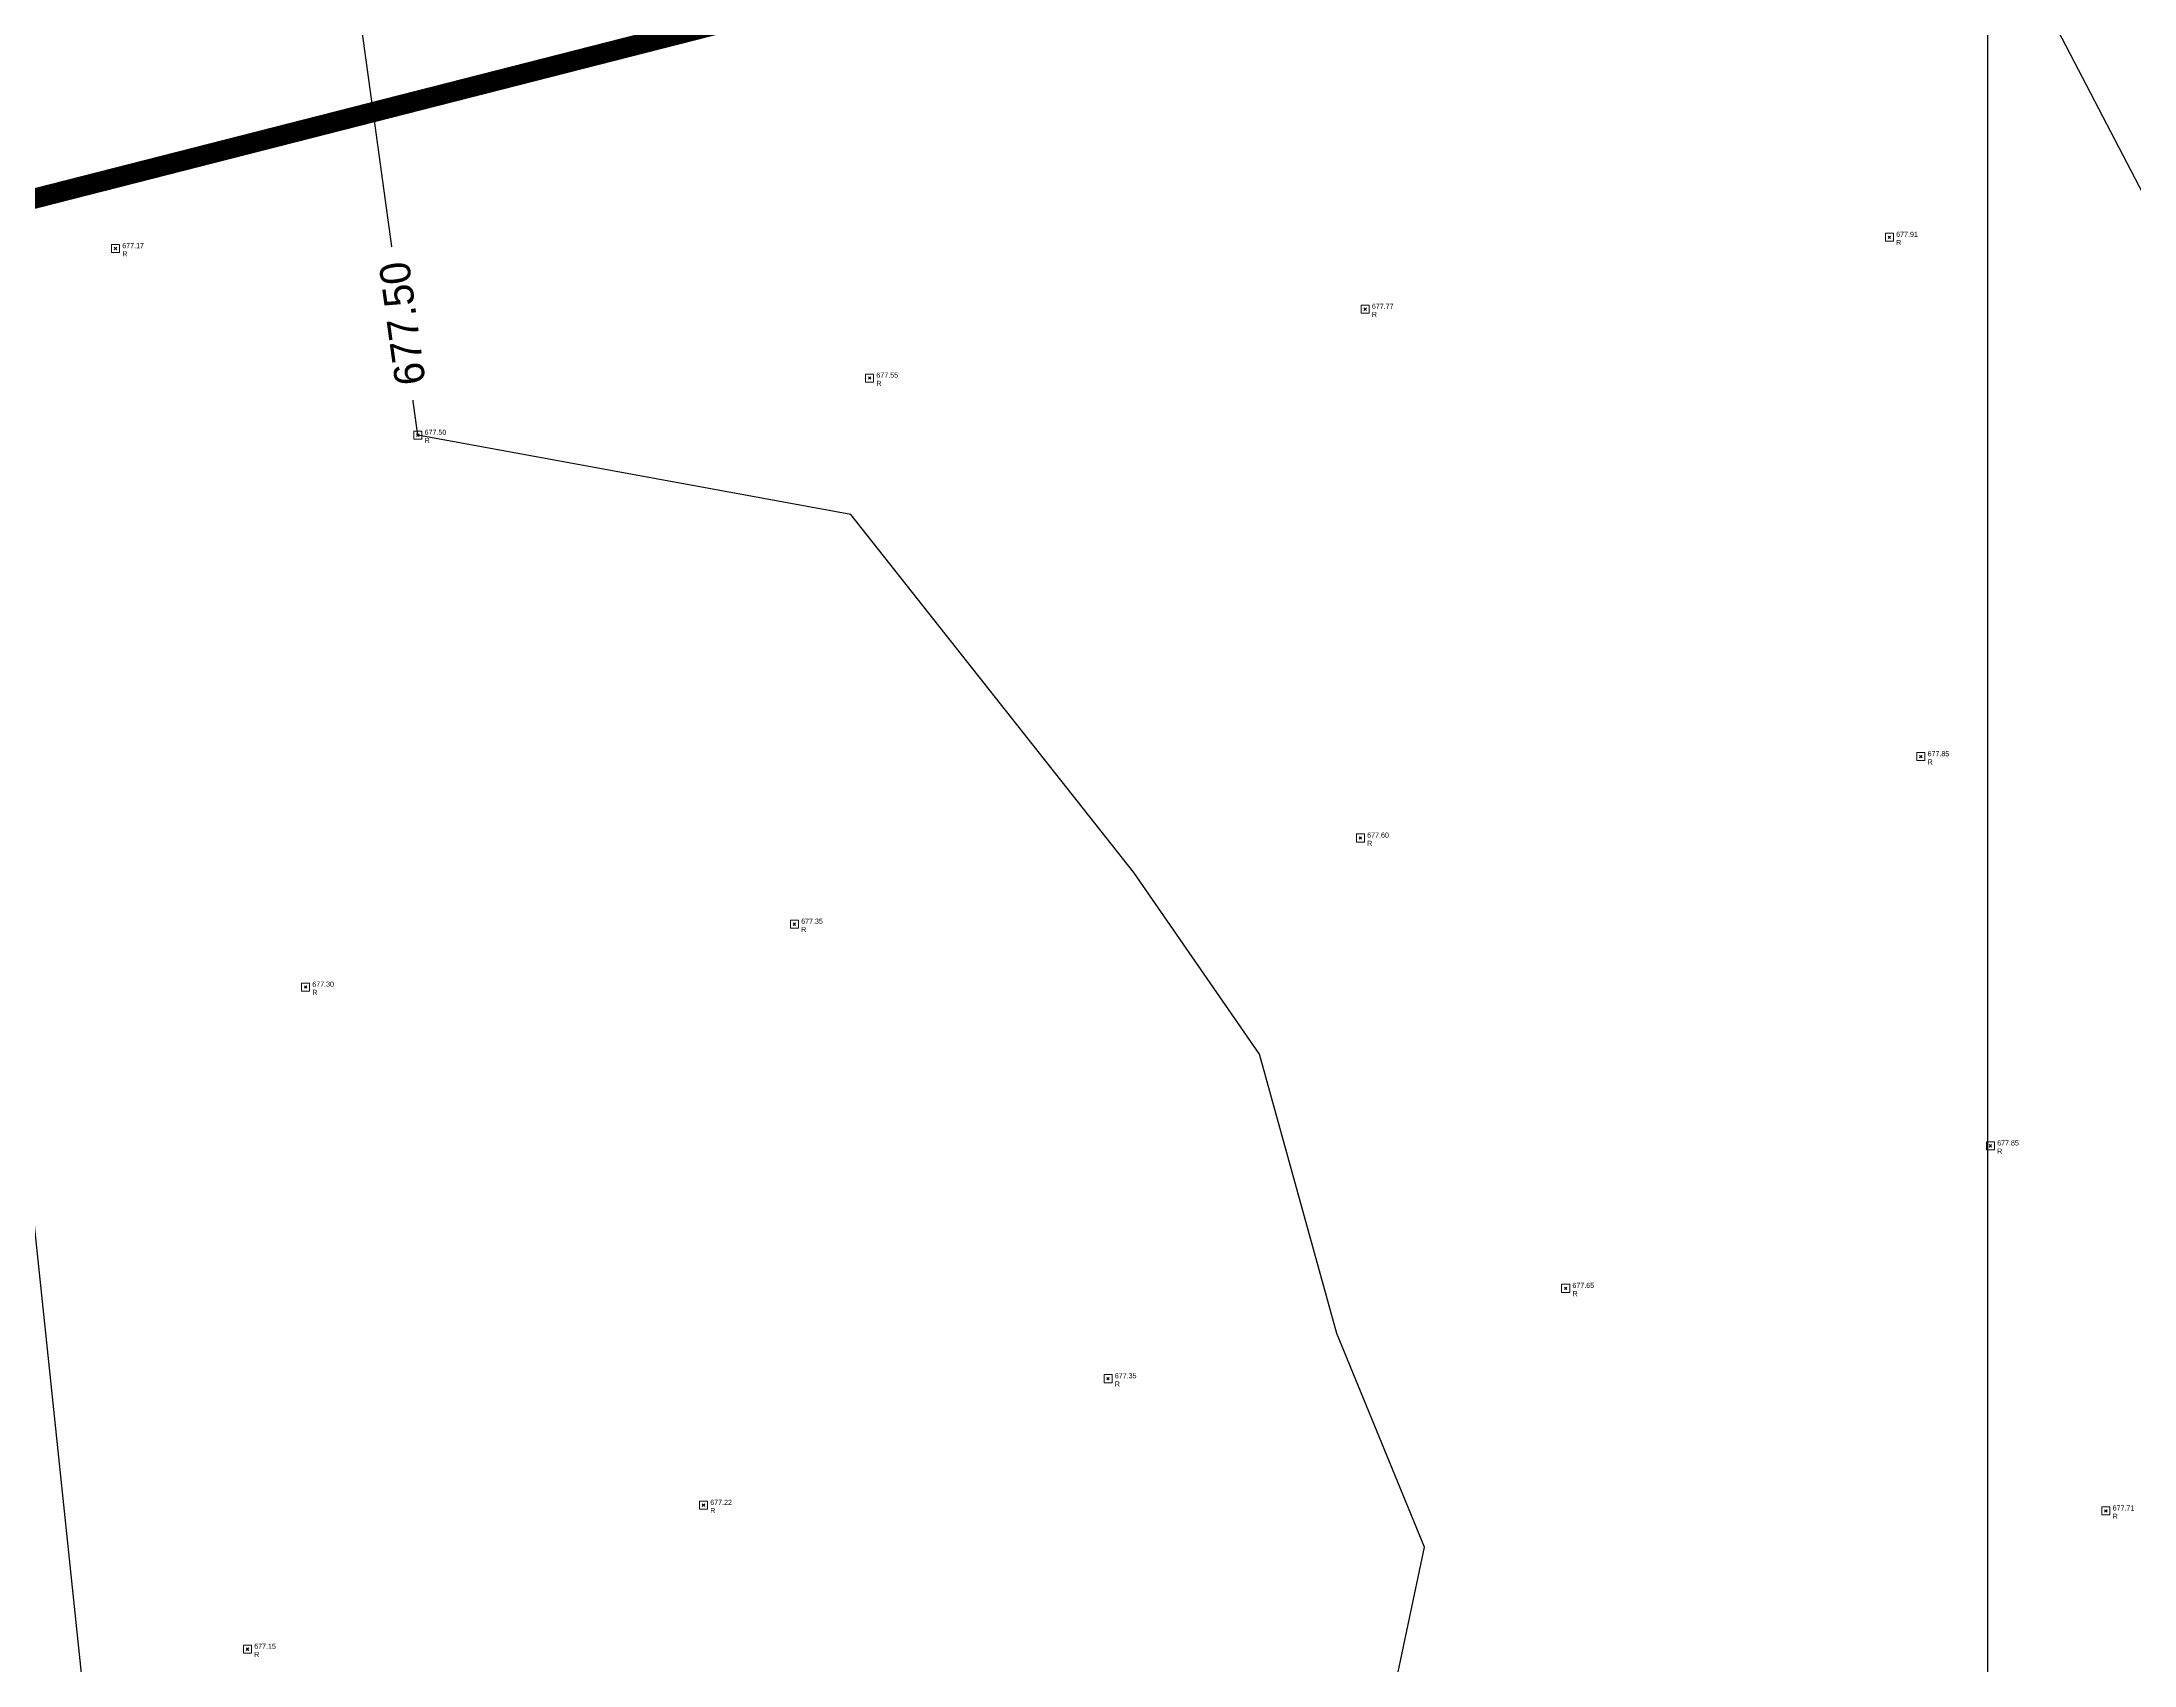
# Model space of a CAD drawing. Extents: x 350769 to 354978, y 6304672 to 6307963.
# Drawn here: x 352451.9 to 352503.6, y 6305529.6 to 6305569.8 of the extents above; entities that cross this region are included whole.
import ezdxf

# ---------------------------------------------------------------- set-up
doc = ezdxf.new("R2010")
doc.units = 0
doc.header["$PDMODE"] = 35
doc.header["$PDSIZE"] = 0.03
for name, pattern in [('4.0 - LO RECABARREN - DESNIVEL NUEVO$0$HIDDEN', [0.375, 0.25, -0.125]), ('CONTINUOS', [0]), ('DASHDOT', [1, 0.5, -0.25, 0, -0.25]), ('DASHED', [19.05, 12.7, -6.35])]:
    doc.linetypes.add(name, pattern=pattern)
doc.layers.get('0').update_dxf_attribs({"linetype": 'CONTINUOUS'})
doc.layers.get('Defpoints').update_dxf_attribs({"linetype": 'CONTINUOUS'})
for name, color, linetype in [('02_Geo ext_Acotamiento', 7, 'CONTINUOUS'), ('03_S2_Pav ext_Borde vereda', 7, 'CONTINUOUS'), ('1-coordenadas', 8, 'CONTINUOUS'), ('C-TINN', 5, 'CONTINUOUS'), ('C-TOPO-MAJR', 9, 'CONTINUOUS'), ('C-TOPO-MINR', 8, 'CONTINUOUS'), ('V-NODE DIC 2005', 4, 'CONTINUOUS'), ('V-NODE-TEXT DIC 2005', 2, 'CONTINUOUS')]:
    doc.layers.add(name, color=color, linetype=linetype)
doc.layers.add('0_ASD_LINEA OFICIAL', color=253, linetype='DASHDOT', lineweight=20)
doc.layers.add('0_ASD_TOPOGRAFIA_ELEMENTOS', color=9, linetype='CONTINUOS', lineweight=5, true_color=0xbdbdbd)
doc.styles.add('ROMANS', font='romans.shx', dxfattribs={"width": 0.65})
doc.dimstyles.new('Principal', dxfattribs={"dimscale": 0, "dimtxt": 2, "dimasz": 2, "dimexe": 1, "dimexo": 1, "dimtad": 1, "dimrnd": 0.05, "dimzin": 1, "dimtxsty": 'ROMANS', "dimcen": 2.5, "dimclrt": 2, "dimaunit": 2, "dimadec": 0, "dimazin": 0, "dimtfac": 1, "dimtmove": 0, "dimatfit": 3, "dimfxl": 1, "dimfxlon": 1, "dimarcsym": 0})

# ---------------------------------------------------------------- blocks, each defined once
blk = doc.blocks.new('COORDENADAS')
at = {"layer": '1-coordenadas'}
blk.add_line((320, -900.625), (320, -0.625), dxfattribs=at)
blk = doc.blocks.new('*D1236')
at = {"layer": '02_Geo ext_Acotamiento', "color": 0, "lineweight": -2, "transparency": 16777216}
blk.add_line((352474.045, 6305972.496), (352473.119, 6305978.179), dxfattribs=at)
at = {"layer": '02_Geo ext_Acotamiento', "color": 0, "transparency": 16777216}
blk.add_solid([(352473.283, 6305978.206), (352472.954, 6305978.153), (352472.958, 6305979.166)], dxfattribs=at)
at = {"layer": 'Defpoints', "color": 0, "transparency": 16777216}
for p in [(352472.958, 6305979.166), (352596.042, 6305224.025)]:
    blk.add_point(p, dxfattribs=at)
at = {"layer": '02_Geo ext_Acotamiento', "color": 2, "transparency": 16777216, "insert": (352474.582, 6305974.845), "char_height": 1, "attachment_point": 5, "rotation": 279.2575, "style": 'ROMANS'}
blk.add_mtext('R765,10', dxfattribs=at)
blk = doc.blocks.new('A$C27410629')
at = {"layer": '0_ASD_LINEA OFICIAL', "ltscale": 8, "const_width": 0.5}
blk.add_lwpolyline([(121.508, 771.977), (285.138, 813.722)], close=True, dxfattribs=at)
blk = doc.blocks.new('*U1327')
at = {"color": 0, "linetype": 'ByBlock', "lineweight": -2, "transparency": 16777216}
blk.add_point((0, 0), dxfattribs=at)
blk = doc.blocks.new('*U2652', base_point=(352468.293, 6305533.505))
at = {"layer": 'V-NODE-TEXT DIC 2005', "linetype": 'ByBlock', "char_height": 0.127}
for s, insert, attachment_point in [('677.22', (352468.46, 6305533.576), 4), ('R', (352468.46, 6305533.437), 1)]:
    blk.add_mtext(s, dxfattribs=dict(at, insert=insert, attachment_point=attachment_point))
blk = doc.blocks.new('*U2653', base_point=(352468.293, 6305533.505))
at = {"layer": 'V-NODE-TEXT DIC 2005', "color": 2, "lineweight": -2}
blk.add_blockref('*U2652', (352468.293, 6305533.505), dxfattribs=at)
blk = doc.blocks.new('*U2566', base_point=(352498.404, 6305552.017))
at = {"layer": 'V-NODE-TEXT DIC 2005', "linetype": 'ByBlock', "char_height": 0.127}
for s, insert, attachment_point in [('677.85', (352498.571, 6305552.088), 4), ('R', (352498.571, 6305551.949), 1)]:
    blk.add_mtext(s, dxfattribs=dict(at, insert=insert, attachment_point=attachment_point))
blk = doc.blocks.new('*U2567', base_point=(352498.404, 6305552.017))
at = {"layer": 'V-NODE-TEXT DIC 2005', "color": 2, "lineweight": -2}
blk.add_blockref('*U2566', (352498.404, 6305552.017), dxfattribs=at)
blk = doc.blocks.new('*U2564', base_point=(352500.126, 6305542.394))
at = {"layer": 'V-NODE-TEXT DIC 2005', "linetype": 'ByBlock', "char_height": 0.127}
for s, insert, attachment_point in [('677.85', (352500.293, 6305542.465), 4), ('R', (352500.293, 6305542.326), 1)]:
    blk.add_mtext(s, dxfattribs=dict(at, insert=insert, attachment_point=attachment_point))
blk = doc.blocks.new('*U2565', base_point=(352500.126, 6305542.394))
at = {"layer": 'V-NODE-TEXT DIC 2005', "color": 2, "lineweight": -2}
blk.add_blockref('*U2564', (352500.126, 6305542.394), dxfattribs=at)
blk = doc.blocks.new('*U2562', base_point=(352502.983, 6305533.367))
at = {"layer": 'V-NODE-TEXT DIC 2005', "linetype": 'ByBlock', "char_height": 0.127}
for s, insert, attachment_point in [('677.71', (352503.15, 6305533.438), 4), ('R', (352503.15, 6305533.299), 1)]:
    blk.add_mtext(s, dxfattribs=dict(at, insert=insert, attachment_point=attachment_point))
blk = doc.blocks.new('*U2563', base_point=(352502.983, 6305533.367))
at = {"layer": 'V-NODE-TEXT DIC 2005', "color": 2, "lineweight": -2}
blk.add_blockref('*U2562', (352502.983, 6305533.367), dxfattribs=at)
blk = doc.blocks.new('*U2544', base_point=(352489.619, 6305538.87))
at = {"layer": 'V-NODE-TEXT DIC 2005', "linetype": 'ByBlock', "char_height": 0.127}
for s, insert, attachment_point in [('677.65', (352489.786, 6305538.941), 4), ('R', (352489.786, 6305538.802), 1)]:
    blk.add_mtext(s, dxfattribs=dict(at, insert=insert, attachment_point=attachment_point))
blk = doc.blocks.new('*U2545', base_point=(352489.619, 6305538.87))
at = {"layer": 'V-NODE-TEXT DIC 2005', "color": 2, "lineweight": -2}
blk.add_blockref('*U2544', (352489.619, 6305538.87), dxfattribs=at)
blk = doc.blocks.new('*U2540', base_point=(352484.542, 6305550.004))
at = {"layer": 'V-NODE-TEXT DIC 2005', "linetype": 'ByBlock', "char_height": 0.127}
for s, insert, attachment_point in [('677.60', (352484.709, 6305550.075), 4), ('R', (352484.709, 6305549.936), 1)]:
    blk.add_mtext(s, dxfattribs=dict(at, insert=insert, attachment_point=attachment_point))
blk = doc.blocks.new('*U2541', base_point=(352484.542, 6305550.004))
at = {"layer": 'V-NODE-TEXT DIC 2005', "color": 2, "lineweight": -2}
blk.add_blockref('*U2540', (352484.542, 6305550.004), dxfattribs=at)
blk = doc.blocks.new('*U2532', base_point=(352457.012, 6305529.946))
at = {"layer": 'V-NODE-TEXT DIC 2005', "linetype": 'ByBlock', "char_height": 0.127}
for s, insert, attachment_point in [('677.15', (352457.179, 6305530.017), 4), ('R', (352457.179, 6305529.878), 1)]:
    blk.add_mtext(s, dxfattribs=dict(at, insert=insert, attachment_point=attachment_point))
blk = doc.blocks.new('*U2533', base_point=(352457.012, 6305529.946))
at = {"layer": 'V-NODE-TEXT DIC 2005', "color": 2, "lineweight": -2}
blk.add_blockref('*U2532', (352457.012, 6305529.946), dxfattribs=at)
blk = doc.blocks.new('*U2508', base_point=(352470.541, 6305547.873))
at = {"layer": 'V-NODE-TEXT DIC 2005', "linetype": 'ByBlock', "char_height": 0.127}
for s, insert, attachment_point in [('677.35', (352470.708, 6305547.944), 4), ('R', (352470.708, 6305547.805), 1)]:
    blk.add_mtext(s, dxfattribs=dict(at, insert=insert, attachment_point=attachment_point))
blk = doc.blocks.new('*U2509', base_point=(352470.541, 6305547.873))
at = {"layer": 'V-NODE-TEXT DIC 2005', "color": 2, "lineweight": -2}
blk.add_blockref('*U2508', (352470.541, 6305547.873), dxfattribs=at)
blk = doc.blocks.new('*U2506', base_point=(352478.3, 6305536.635))
at = {"layer": 'V-NODE-TEXT DIC 2005', "linetype": 'ByBlock', "char_height": 0.127}
for s, insert, attachment_point in [('677.35', (352478.467, 6305536.706), 4), ('R', (352478.467, 6305536.567), 1)]:
    blk.add_mtext(s, dxfattribs=dict(at, insert=insert, attachment_point=attachment_point))
blk = doc.blocks.new('*U2507', base_point=(352478.3, 6305536.635))
at = {"layer": 'V-NODE-TEXT DIC 2005', "color": 2, "lineweight": -2}
blk.add_blockref('*U2506', (352478.3, 6305536.635), dxfattribs=at)
blk = doc.blocks.new('*U2494', base_point=(352484.658, 6305563.08))
at = {"layer": 'V-NODE-TEXT DIC 2005', "linetype": 'ByBlock', "char_height": 0.127}
for s, insert, attachment_point in [('677.77', (352484.825, 6305563.151), 4), ('R', (352484.825, 6305563.012), 1)]:
    blk.add_mtext(s, dxfattribs=dict(at, insert=insert, attachment_point=attachment_point))
blk = doc.blocks.new('*U2495', base_point=(352484.658, 6305563.08))
at = {"layer": 'V-NODE-TEXT DIC 2005', "color": 2, "lineweight": -2}
blk.add_blockref('*U2494', (352484.658, 6305563.08), dxfattribs=at)
blk = doc.blocks.new('*U2488', base_point=(352472.4, 6305561.376))
at = {"layer": 'V-NODE-TEXT DIC 2005', "linetype": 'ByBlock', "char_height": 0.127}
for s, insert, attachment_point in [('677.55', (352472.567, 6305561.447), 4), ('R', (352472.567, 6305561.308), 1)]:
    blk.add_mtext(s, dxfattribs=dict(at, insert=insert, attachment_point=attachment_point))
blk = doc.blocks.new('*U2489', base_point=(352472.4, 6305561.376))
at = {"layer": 'V-NODE-TEXT DIC 2005', "color": 2, "lineweight": -2}
blk.add_blockref('*U2488', (352472.4, 6305561.376), dxfattribs=at)
blk = doc.blocks.new('*U2484', base_point=(352461.225, 6305559.963))
at = {"layer": 'V-NODE-TEXT DIC 2005', "linetype": 'ByBlock', "char_height": 0.127}
for s, insert, attachment_point in [('677.50', (352461.392, 6305560.034), 4), ('R', (352461.392, 6305559.895), 1)]:
    blk.add_mtext(s, dxfattribs=dict(at, insert=insert, attachment_point=attachment_point))
blk = doc.blocks.new('*U2485', base_point=(352461.225, 6305559.963))
at = {"layer": 'V-NODE-TEXT DIC 2005', "color": 2, "lineweight": -2}
blk.add_blockref('*U2484', (352461.225, 6305559.963), dxfattribs=at)
blk = doc.blocks.new('*U2474', base_point=(352497.627, 6305564.86))
at = {"layer": 'V-NODE-TEXT DIC 2005', "linetype": 'ByBlock', "char_height": 0.127}
for s, insert, attachment_point in [('677.91', (352497.794, 6305564.931), 4), ('R', (352497.794, 6305564.792), 1)]:
    blk.add_mtext(s, dxfattribs=dict(at, insert=insert, attachment_point=attachment_point))
blk = doc.blocks.new('*U2475', base_point=(352497.627, 6305564.86))
at = {"layer": 'V-NODE-TEXT DIC 2005', "color": 2, "lineweight": -2}
blk.add_blockref('*U2474', (352497.627, 6305564.86), dxfattribs=at)
blk = doc.blocks.new('*U2436', base_point=(352458.448, 6305546.316))
at = {"layer": 'V-NODE-TEXT DIC 2005', "linetype": 'ByBlock', "char_height": 0.127}
for s, insert, attachment_point in [('677.30', (352458.615, 6305546.387), 4), ('R', (352458.615, 6305546.248), 1)]:
    blk.add_mtext(s, dxfattribs=dict(at, insert=insert, attachment_point=attachment_point))
blk = doc.blocks.new('*U2437', base_point=(352458.448, 6305546.316))
at = {"layer": 'V-NODE-TEXT DIC 2005', "color": 2, "lineweight": -2}
blk.add_blockref('*U2436', (352458.448, 6305546.316), dxfattribs=at)
blk = doc.blocks.new('*U2298', base_point=(352453.747, 6305564.578))
at = {"layer": 'V-NODE-TEXT DIC 2005', "linetype": 'ByBlock', "char_height": 0.127}
for s, insert, attachment_point in [('677.17', (352453.914, 6305564.649), 4), ('R', (352453.914, 6305564.51), 1)]:
    blk.add_mtext(s, dxfattribs=dict(at, insert=insert, attachment_point=attachment_point))
blk = doc.blocks.new('*U2299', base_point=(352453.747, 6305564.578))
at = {"layer": 'V-NODE-TEXT DIC 2005', "color": 2, "lineweight": -2}
blk.add_blockref('*U2298', (352453.747, 6305564.578), dxfattribs=at)
blk = doc.blocks.new('TOPOGRAFIA')
at = {"layer": '1-coordenadas', "color": 9, "linetype": '4.0 - LO RECABARREN - DESNIVEL NUEVO$0$HIDDEN', "lineweight": 0, "ltscale": 50, "true_color": 0xbdbdbd}
blk.add_line((390500, 6302300), (390500, 6303200), dxfattribs=at)
at = {"layer": 'C-TINN', "color": 9, "linetype": 'Continuous', "lineweight": 0, "true_color": 0xbdbdbd}
for points, elevation in [([(390497.468, 6302564.834), (390497.468, 6302565.034), (390497.668, 6302565.034), (390497.668, 6302564.834), (390497.468, 6302564.834)], 677.91), ([(390453.588, 6302564.556), (390453.588, 6302564.756), (390453.788, 6302564.756), (390453.788, 6302564.556), (390453.588, 6302564.556)], 677.17), ([(390484.499, 6302563.056), (390484.499, 6302563.256), (390484.699, 6302563.256), (390484.699, 6302563.056), (390484.499, 6302563.056)], 677.77), ([(390472.241, 6302561.352), (390472.241, 6302561.552), (390472.441, 6302561.552), (390472.441, 6302561.352), (390472.241, 6302561.352)], 677.55), ([(390461.066, 6302559.939), (390461.066, 6302560.139), (390461.266, 6302560.139), (390461.266, 6302559.939), (390461.066, 6302559.939)], 677.5), ([(390498.245, 6302551.992), (390498.245, 6302552.192), (390498.445, 6302552.192), (390498.445, 6302551.992), (390498.245, 6302551.992)], 677.85), ([(390484.382, 6302549.979), (390484.382, 6302550.179), (390484.582, 6302550.179), (390484.582, 6302549.979), (390484.382, 6302549.979)], 677.6), ([(390470.381, 6302547.849), (390470.381, 6302548.049), (390470.581, 6302548.049), (390470.581, 6302547.849), (390470.381, 6302547.849)], 677.35), ([(390458.288, 6302546.293), (390458.288, 6302546.493), (390458.488, 6302546.493), (390458.488, 6302546.293), (390458.288, 6302546.293)], 677.3), ([(390499.966, 6302542.368), (390499.966, 6302542.568), (390500.166, 6302542.568), (390500.166, 6302542.368), (390499.966, 6302542.368)], 677.85), ([(390489.458, 6302538.845), (390489.458, 6302539.045), (390489.658, 6302539.045), (390489.658, 6302538.845), (390489.458, 6302538.845)], 677.65), ([(390478.139, 6302536.61), (390478.139, 6302536.81), (390478.339, 6302536.81), (390478.339, 6302536.61), (390478.139, 6302536.61)], 677.35), ([(390468.131, 6302533.482), (390468.131, 6302533.682), (390468.331, 6302533.682), (390468.331, 6302533.482), (390468.131, 6302533.482)], 677.22), ([(390502.821, 6302533.341), (390502.821, 6302533.541), (390503.021, 6302533.541), (390503.021, 6302533.341), (390502.821, 6302533.341)], 677.71), ([(390456.85, 6302529.923), (390456.85, 6302530.123), (390457.05, 6302530.123), (390457.05, 6302529.923), (390456.85, 6302529.923)], 677.15)]:
    blk.add_lwpolyline(points, dxfattribs=dict(at, elevation=elevation))
for p in [(390453.688, 6302564.656, 677.17), (390497.568, 6302564.934, 677.91), (390484.599, 6302563.156, 677.77), (390472.341, 6302561.452, 677.55), (390461.166, 6302560.039, 677.5), (390498.345, 6302552.092, 677.85), (390484.482, 6302550.079, 677.6), (390470.481, 6302547.949, 677.35), (390458.388, 6302546.393, 677.3), (390500.066, 6302542.468, 677.85), (390489.558, 6302538.945, 677.65), (390478.239, 6302536.71, 677.35), (390468.231, 6302533.582, 677.22), (390502.921, 6302533.441, 677.71), (390456.95, 6302530.023, 677.15)]:
    blk.add_point(p, dxfattribs=at)
at = {"layer": 'C-TOPO-MAJR', "color": 9, "linetype": 'Continuous', "lineweight": -3, "true_color": 0xbdbdbd, "elevation": 677.5}
blk.add_lwpolyline([(390502.349, 6302502.325), (390509.326, 6302507.21), (390514.149, 6302509.261), (390515.895, 6302510.778), (390514.753, 6302513.106), (390505.342, 6302518.101), (390503.198, 6302520.028), (390489.577, 6302520.303), (390484.739, 6302519.688), (390484.151, 6302519.751), (390484.773, 6302523.248), (390484.851, 6302526.81), (390486.066, 6302532.546), (390483.898, 6302537.828), (390481.985, 6302544.731), (390478.881, 6302549.227), (390471.876, 6302558.076), (390461.166, 6302560.039), (390459.63, 6302571.175), (390457.04, 6302575.454), (390456.026, 6302580.54), (390454.767, 6302581.875), (390452.762, 6302583.092), (390446.811, 6302587.759)], dxfattribs=at)
at = {"layer": 'C-TOPO-MINR', "color": 9, "linetype": 'Continuous', "lineweight": -3, "true_color": 0xbdbdbd}
for points, elevation in [([(390503.952, 6302565.799), (390498.023, 6302577.176)], 678), ([(390449.666, 6302509.595), (390453.327, 6302518.24), (390452.885, 6302529.032), (390451.19, 6302545.221)], 677)]:
    blk.add_lwpolyline(points, dxfattribs=dict(at, elevation=elevation))
at = {"layer": 'V-NODE DIC 2005', "color": 9, "lineweight": 0, "true_color": 0xbdbdbd, "rotation": 359.9963883938062}
for p in [(390453.688, 6302564.655), (390497.568, 6302564.934), (390484.599, 6302563.155), (390472.341, 6302561.452), (390461.166, 6302560.04), (390498.345, 6302552.091), (390484.482, 6302550.079), (390470.481, 6302547.949), (390458.388, 6302546.393), (390500.066, 6302542.468), (390489.559, 6302538.945), (390478.24, 6302536.711), (390468.232, 6302533.581), (390502.922, 6302533.441), (390456.951, 6302530.023)]:
    blk.add_blockref('*U1327', p, dxfattribs=at)
at = {"layer": 'V-NODE-TEXT DIC 2005', "color": 9, "lineweight": 0, "true_color": 0xbdbdbd, "rotation": 359.9963883938062}
for name, p in [('*U2475', (390497.568, 6302564.934)), ('*U2299', (390453.688, 6302564.655)), ('*U2495', (390484.599, 6302563.155)), ('*U2489', (390472.341, 6302561.452)), ('*U2485', (390461.166, 6302560.04)), ('*U2567', (390498.345, 6302552.091)), ('*U2541', (390484.482, 6302550.079)), ('*U2509', (390470.481, 6302547.949)), ('*U2437', (390458.388, 6302546.393)), ('*U2565', (390500.066, 6302542.468)), ('*U2545', (390489.559, 6302538.945)), ('*U2507', (390478.24, 6302536.711)), ('*U2653', (390468.232, 6302533.581)), ('*U2563', (390502.922, 6302533.441)), ('*U2533', (390456.951, 6302530.023))]:
    blk.add_blockref(name, p, dxfattribs=at)
at = {"layer": 'C-TOPO-MAJR', "color": 9, "linetype": 'Continuous', "lineweight": 0, "true_color": 0xbdbdbd, "insert": (390460.785, 6302562.801, 677.5), "char_height": 0.75, "width": 3.75143, "attachment_point": 5, "rotation": 97.8547, "bg_fill": 3, "box_fill_scale": 1.042333, "bg_fill_color": 9, "bg_fill_true_color": 13158600, "bg_fill_transparency": 0}
blk.add_mtext('677.50', dxfattribs=at)

msp = doc.modelspace()

# ---------------------------------------------------------------- block references
at = {"color": 252, "linetype": 'DASHED'}
msp.add_blockref('COORDENADAS', (352180, 6306200.625), dxfattribs=at)
at = {"layer": '03_S2_Pav ext_Borde vereda', "linetype": 'Continuous'}
msp.add_blockref('A$C27410629', (352203.962, 6304761.714), dxfattribs=at)

# ---------------------------------------------------------------- dimensions: what is measured, and where the dimension line sits
at = {"layer": '02_Geo ext_Acotamiento'}
dim = msp.add_radius_dim(center=(352596.042, 6305224.025), mpoint=(352472.958, 6305979.166), dimstyle='Principal', override={"dimscale": 0, "dimaunit": 0, "dimfxl": 0.22, "dimarcsym": 1}, dxfattribs=at)
dim.commit()
dim.dimension.update_dxf_attribs({"geometry": '*D1236', "text_midpoint": (352473.686, 6305974.698), "dimtype": 164})

# ---------------------------------------------------------------- next in the draw order: block references
at = {"layer": '0_ASD_TOPOGRAFIA_ELEMENTOS', "color": 30, "true_color": 0xf26507}
msp.add_blockref('TOPOGRAFIA', (-38000, 3000), dxfattribs=at)

doc.saveas('drawing.dxf')
